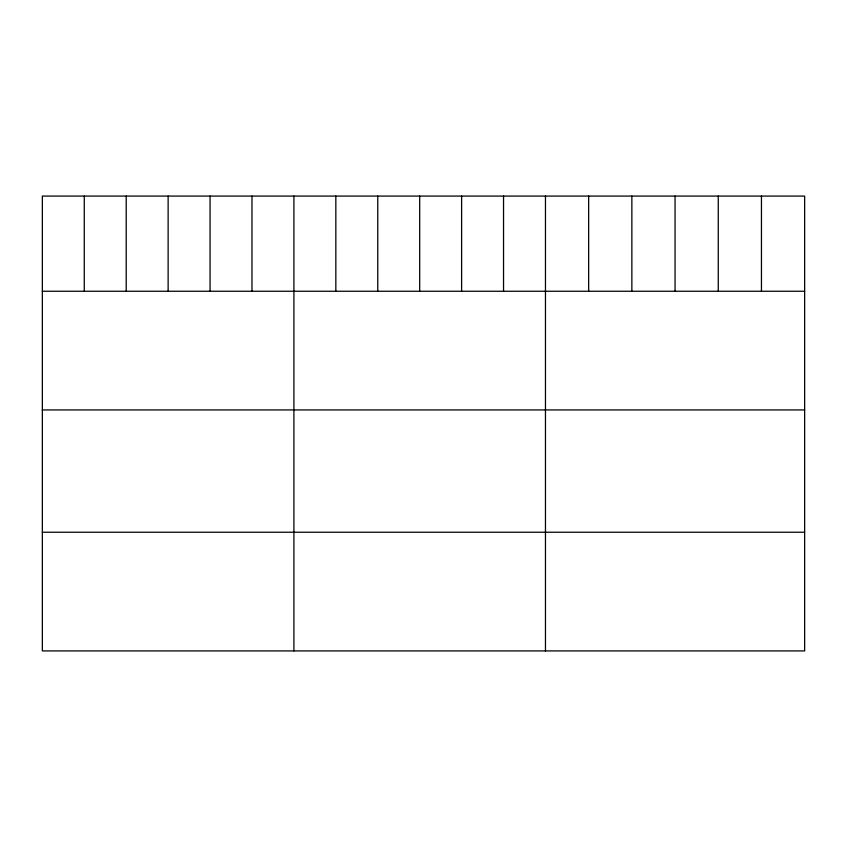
<?xml version="1.0" encoding="UTF-8"?>
<svg xmlns="http://www.w3.org/2000/svg" width="847" height="847" viewBox="0 0 847 847"><rect width="100%" height="100%" fill="white"/><g stroke="black" fill="none" stroke-linecap="round" stroke-linejoin="round"><path stroke-width="1.27" d="M804.65 291.252L804.65 650.919L42.35 650.919L42.35 196.081L804.65 196.081L804.65 291.252L42.35 291.252M42.35 409.937L804.65 409.937M42.35 532.234L804.65 532.234M761.453 196.081L761.453 291.252M718.256 196.081L718.256 291.252M675.059 196.081L675.059 291.252M631.862 196.081L631.862 291.252M588.665 196.081L588.665 291.252M545.468 196.081L545.468 650.919M503.542 196.081L503.542 291.252M461.615 196.081L461.615 291.252M419.689 196.081L419.689 291.252M377.762 196.081L377.762 291.252M335.836 196.081L335.836 291.252M293.909 196.081L293.909 650.919M251.983 196.081L251.983 291.252M210.056 196.081L210.056 291.252M168.13 196.081L168.13 291.252M126.203 196.081L126.203 291.252M84.276 196.081L84.276 291.252"/></g></svg>
